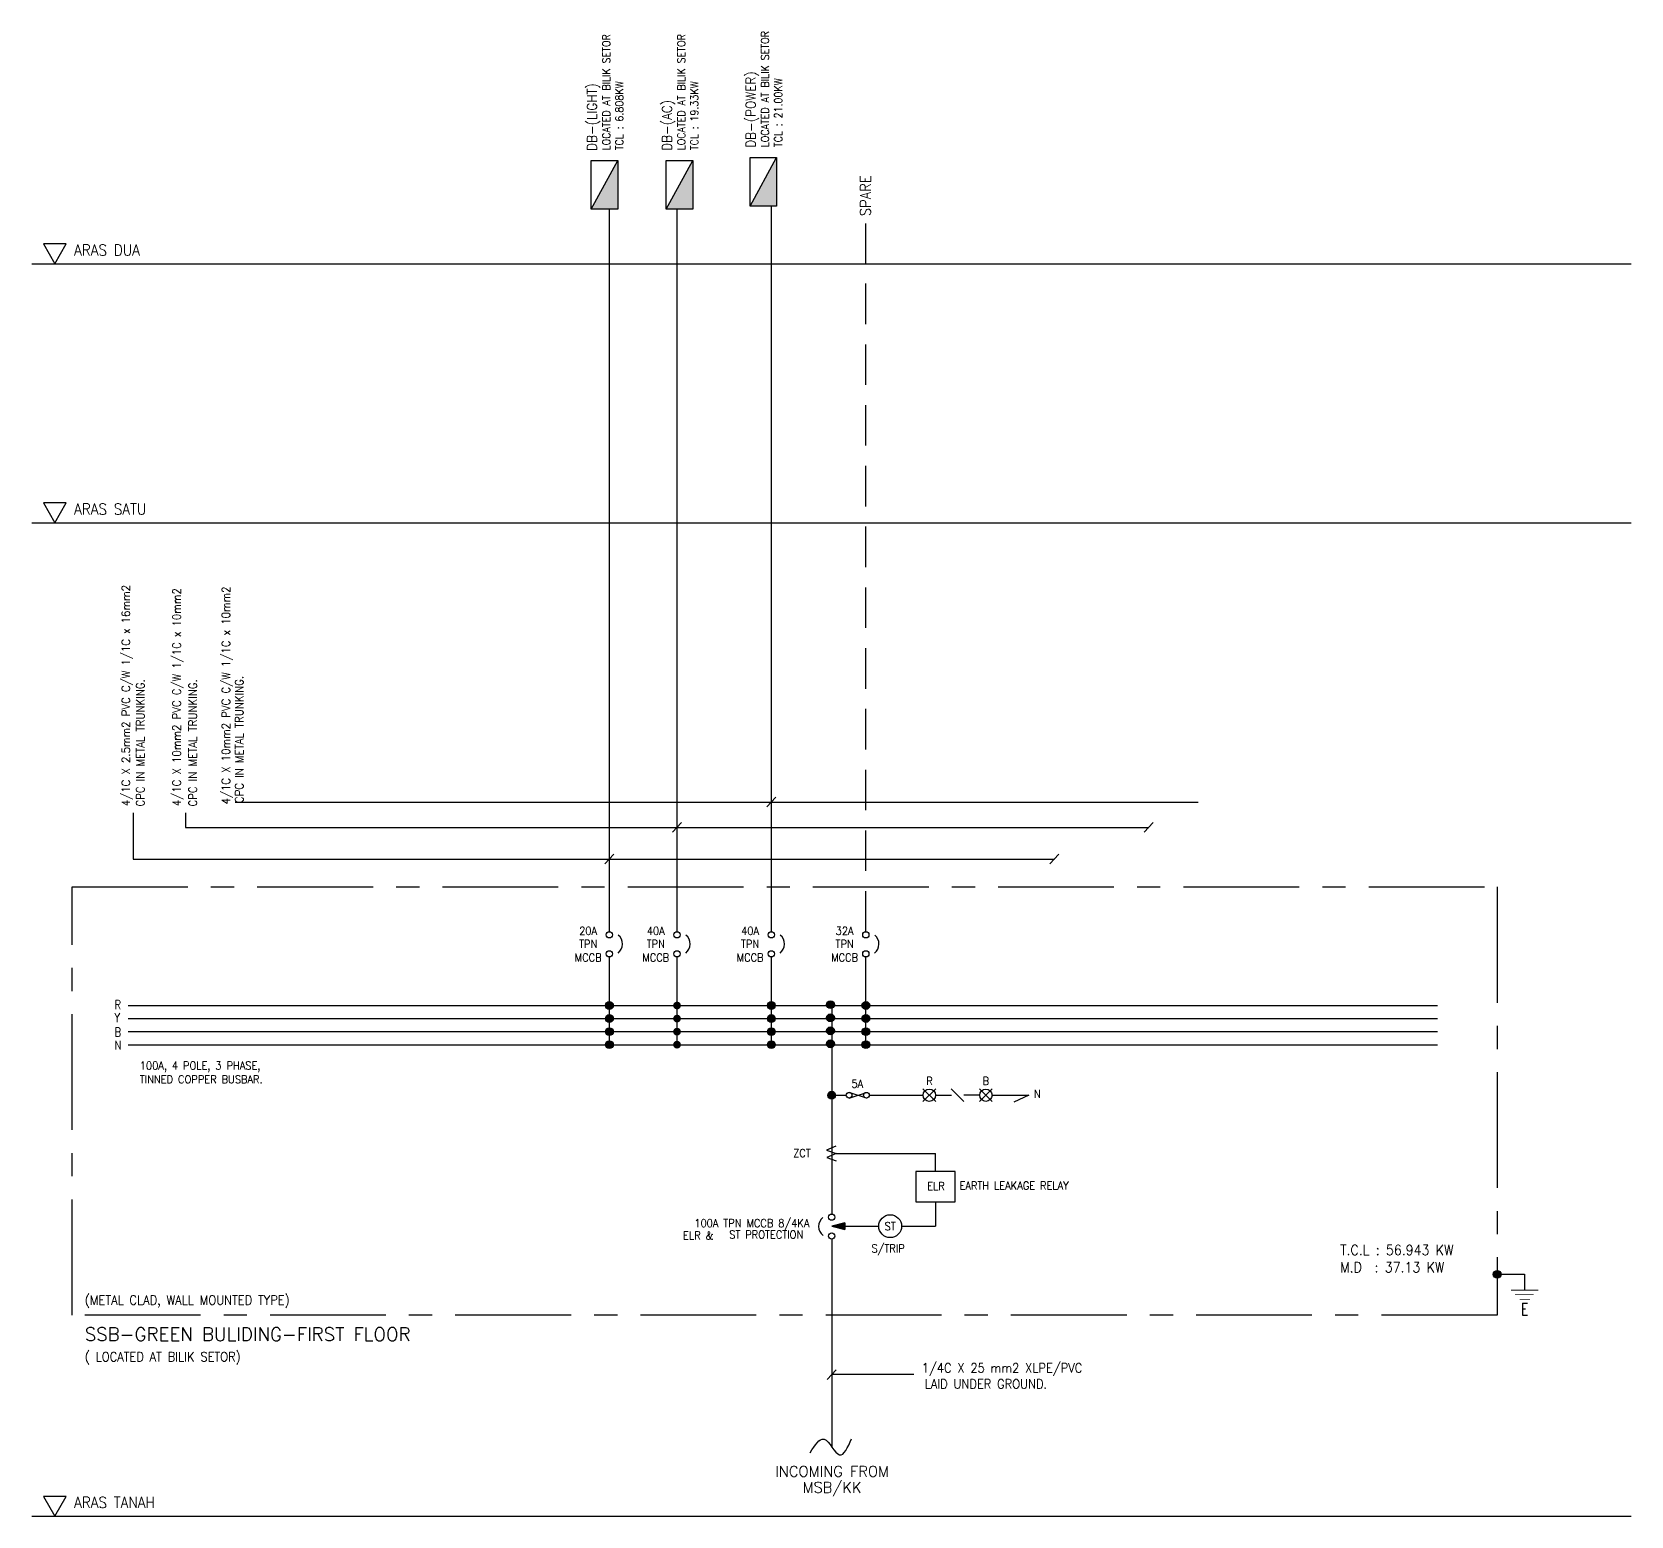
# Model space of a CAD drawing. Header units: inches. Extents: x -86408137 to 595769, y 1041006 to 3160331.
# Drawn here: x 526708 to 595769, y 1092453 to 1156565 of the extents above; entities that cross this region are included whole.
import ezdxf
from ezdxf.enums import TextEntityAlignment as Align

# ---------------------------------------------------------------- set-up
doc = ezdxf.new("R2010")
doc.units = ezdxf.units.IN
doc.header["$MEASUREMENT"] = 0
for name, pattern in [('CENTERX2', [4, 2.5, -0.5, 0.5, -0.5]), ('DASHED', [0.75, 0.5, -0.25]), ('HIDDEN', [0.375, 0.25, -0.125])]:
    doc.linetypes.add(name, pattern=pattern)
for name, color, linetype in [('E-DB', 1, 'Continuous'), ('E-SCHEM', 7, 'Continuous'), ('L4', 5, 'Continuous'), ('SCHEM', 7, 'Continuous'), ('TEL', 3, 'Continuous'), ('TEXT', 2, 'Continuous')]:
    doc.layers.add(name, color=color, linetype=linetype)
doc.styles.add('230', font='ROMANS.SHX', dxfattribs={"height": 230})
doc.styles.add('300', font='ROMANS', dxfattribs={"width": 0.75, "height": 300})
doc.styles.add('400', font='ROMANS.shx', dxfattribs={"width": 0.8, "height": 4})
doc.styles.add('ROMANS', font='ROMANS', dxfattribs={"width": 0.7})

# ---------------------------------------------------------------- blocks, each defined once
blk = doc.blocks.new('E-DB')
at = {"layer": 'E-DB'}
for p, q in [((-440, 480), (440, 480)), ((-440, 480), (440, 0)), ((-440, 0), (-440, 480)), ((440, 480), (440, 0)), ((440, 0), (-440, 0))]:
    blk.add_line(p, q, dxfattribs=at)
at = {"layer": 'E-DB', "color": 7}
blk.add_solid([(-440, 0), (-440, 480), (440, 0)], dxfattribs=at)

msp = doc.modelspace()

# ---------------------------------------------------------------- hatches: boundary and pattern name
at = {"layer": 'E-SCHEM'}
for points in [[(551479, 1114508, 1), (551815, 1114508, 1)], [(554400, 1114508, 1), (554736, 1114508, 1)], [(558473, 1114508, 1), (558810, 1114508, 1)], [(561027, 1114543, 1), (561363, 1114543, 1)], [(562555, 1114508, 1), (562891, 1114508, 1)], [(551479, 1113944, 1), (551815, 1113944, 1)], [(554400, 1113944, 1), (554736, 1113944, 1)], [(558473, 1113944, 1), (558810, 1113944, 1)], [(561027, 1113979, 1), (561363, 1113979, 1)], [(562555, 1113944, 1), (562891, 1113944, 1)], [(551479, 1113379, 1), (551815, 1113379, 1)], [(554400, 1113379, 1), (554736, 1113379, 1)], [(558473, 1113379, 1), (558810, 1113379, 1)], [(561027, 1113414, 1), (561363, 1113414, 1)], [(562555, 1113379, 1), (562891, 1113379, 1)], [(551479, 1112815, 1), (551815, 1112815, 1)], [(554400, 1112815, 1), (554736, 1112815, 1)], [(558473, 1112815, 1), (558810, 1112815, 1)], [(561027, 1112850, 1), (561363, 1112850, 1)], [(562555, 1112815, 1), (562891, 1112815, 1)], [(561079, 1110633, 1), (561416, 1110633, 1)], [(589821, 1102898, 1), (590158, 1102898, 1)]]:
    msp.add_hatch(color=1, dxfattribs=at).paths.add_polyline_path(points)
at = {"layer": 'SCHEM', "linetype": 'Continuous'}
msp.add_hatch(color=256, dxfattribs=at).paths.add_polyline_path([(561816, 1105122), (561248, 1104974), (561816, 1104827)])

# ---------------------------------------------------------------- linework, layer by layer
at = {"layer": 'E-SCHEM', "color": 1, "linetype": 'Continuous'}
for p, q in [((551647, 1117695), (551647, 1148907)), ((554568, 1117695), (554568, 1148910)), ((558642, 1117695), (558642, 1149042)), ((551647, 1112815), (551647, 1116606)), ((554568, 1112815), (554568, 1116606)), ((558642, 1112815), (558642, 1116606)), ((562723, 1112815), (562723, 1116606)), ((561248, 1114508), (561248, 1105500)), ((561248, 1108981), (561248, 1108579)), ((561248, 1104411), (561248, 1095445))]:
    msp.add_line(p, q, dxfattribs=at)
at = {"layer": 'E-SCHEM', "color": 9}
for p, q in [((535480, 1123297), (577078, 1123297)), ((531073, 1122829), (531073, 1120834)), ((533339, 1122829), (533339, 1122200)), ((533339, 1122200), (574937, 1122200)), ((531073, 1120834), (570863, 1120834)), ((564799, 1098566), (561248, 1098566))]:
    msp.add_line(p, q, dxfattribs=at)
at = {"layer": 'E-SCHEM', "color": 4, "linetype": 'Continuous'}
for p, q in [((558839, 1123506), (558444, 1123087)), ((554765, 1122409), (554371, 1121991)), ((575134, 1122409), (574740, 1121991)), ((551844, 1121043), (551450, 1120624)), ((571060, 1121043), (570666, 1120624)), ((530859, 1114508), (587405, 1114508)), ((530859, 1113944), (587405, 1113944)), ((530859, 1113379), (587405, 1113379)), ((530859, 1112815), (587405, 1112815)), ((561445, 1098775), (561051, 1098357))]:
    msp.add_line(p, q, dxfattribs=at)
at = {"layer": 'E-SCHEM'}
for p, q in [((565738, 1110908), (565187, 1110358)), ((565187, 1110908), (565738, 1110358)), ((566409, 1110908), (566960, 1110358)), ((567631, 1110908), (568182, 1110358)), ((568182, 1110908), (567631, 1110358)), ((561425, 1108431), (561025, 1108259)), ((561025, 1108259), (561436, 1108115)), ((561436, 1108115), (561036, 1107943)), ((561036, 1107943), (561447, 1107800))]:
    msp.add_line(p, q, dxfattribs=at)
for centre, radius in [((551647, 1117560), 135), ((554568, 1117560), 135), ((558642, 1117560), 135), ((562723, 1117560), 135), ((551647, 1116741), 135), ((554568, 1116741), 135), ((558642, 1116741), 135), ((562723, 1116741), 135), ((551647, 1114508), 168), ((558642, 1114508), 168), ((561195, 1114543), 168), ((561195, 1114543), 168), ((562723, 1114508), 168), ((551647, 1113944), 168), ((558642, 1113944), 168), ((561195, 1113979), 168), ((561195, 1113979), 168), ((562723, 1113944), 168), ((551647, 1113379), 168), ((558642, 1113379), 168), ((561195, 1113414), 168), ((561195, 1113414), 168), ((562723, 1113379), 168), ((551647, 1112815), 168), ((558642, 1112815), 168), ((561195, 1112850), 168), ((562723, 1112815), 168), ((561248, 1110633), 168), ((561248, 1105366), 135), ((561248, 1104546), 135), ((589989, 1102898), 168)]:
    msp.add_circle(centre, radius, dxfattribs=at)
at = {"layer": 'E-SCHEM', "color": 1, "linetype": 'Continuous'}
for centre, start, end in [((551708, 1117165), 308.52172, 49.94928), ((554629, 1117165), 308.52172, 49.94928), ((558703, 1117165), 308.52172, 49.94928), ((562784, 1117165), 308.52172, 49.94928), ((561187, 1104970), 130.05072, 231.47828)]:
    msp.add_arc(centre, 503, start, end, dxfattribs=at)
at = {"layer": 'E-SCHEM', "color": 1}
msp.add_spline([(560322, 1095187), (560917, 1095773), (561584, 1095097), (562107, 1095791)], degree=3, dxfattribs=at)
at = {"layer": 'L4', "color": 9, "linetype": 'CENTERX2', "ltscale": 2000}
msp.add_lwpolyline([(528439, 1119629), (589989, 1119629), (589989, 1101134), (528439, 1101134)], close=True, dxfattribs=at)
at = {"layer": 'SCHEM', "color": 10, "linetype": 'DASHED', "ltscale": 3500}
msp.add_line((562723, 1117695), (562723, 1148288), dxfattribs=at)
at = {"layer": 'SCHEM'}
for p, q in [((561248, 1110633), (561877, 1110633)), ((562000, 1110510), (562747, 1110756)), ((562747, 1110510), (562000, 1110756)), ((562870, 1110633), (565194, 1110633)), ((565730, 1110633), (566416, 1110633)), ((567639, 1110633), (566953, 1110633)), ((568175, 1110633), (569764, 1110633)), ((569764, 1110633), (569115, 1110338)), ((569764, 1110633), (569115, 1110338)), ((561405, 1108115), (565731, 1108115)), ((565731, 1107340), (565731, 1108115)), ((561816, 1105122), (561248, 1104974)), ((561248, 1104974), (561816, 1104827)), ((561816, 1105122), (561816, 1104827)), ((591171, 1102898), (591171, 1102212))]:
    msp.add_line(p, q, dxfattribs=at)
at = {"layer": 'SCHEM', "linetype": 'HIDDEN'}
for p, q in [((565731, 1106021), (565731, 1104974)), ((561816, 1104974), (563278, 1104974)), ((564269, 1104974), (565731, 1104974))]:
    msp.add_line(p, q, dxfattribs=at)
at = {"layer": 'SCHEM', "color": 7}
msp.add_line((589989, 1102898), (591171, 1102898), dxfattribs=at)
at = {"layer": 'SCHEM', "color": 1, "elevation": 0}
for points in [[(527694, 1146556), (528185, 1147406), (527203, 1147406)], [(527694, 1135367), (528185, 1136217), (527203, 1136217)], [(527694, 1092453), (528185, 1093304), (527203, 1093304)]]:
    msp.add_lwpolyline(points, close=True, dxfattribs=at)
at = {"layer": 'SCHEM'}
msp.add_lwpolyline([(564883, 1107340), (564883, 1106021), (566578, 1106021), (566578, 1107340)], close=True, dxfattribs=at)
at = {"layer": 'SCHEM', "const_width": 34.3}
for points in [[(590579, 1102212), (591764, 1102212)], [(590751, 1102028), (591566, 1102028)], [(590962, 1101803), (591409, 1101803)]]:
    msp.add_lwpolyline(points, dxfattribs=at)
at = {"layer": 'SCHEM'}
for centre, radius in [((562000, 1110633), 123), ((562747, 1110633), 123), ((565462, 1110633), 268), ((567907, 1110633), 268), ((563773, 1104974), 495)]:
    msp.add_circle(centre, radius, dxfattribs=at)
at = {"layer": 'TEL', "color": 8, "linetype": 'Continuous'}
for p, q in [((526708, 1146556, 0), (595769, 1146556, 0)), ((526708, 1135367, 0), (595769, 1135367, 0)), ((526708, 1092453, 0), (595769, 1092453, 0))]:
    msp.add_line(p, q, dxfattribs=at)

# ---------------------------------------------------------------- block references
at = {"layer": 'E-DB', "color": 7, "xscale": 2.392031249939464, "yscale": 2.392031249939464, "zscale": 2.39203125, "rotation": 90}
for p in [(552008, 1149959), (555249, 1149963), (558867, 1150094)]:
    msp.add_blockref('E-DB', p, dxfattribs=at)

# ---------------------------------------------------------------- texts
at = {"layer": 'E-SCHEM', "color": 7, "linetype": 'Continuous', "width": 0.9}
for s, height, style, p in [('LOCATED AT BILIK SETOR', 334.88, '400', (551678, 1151445)), ('LOCATED AT BILIK SETOR', 334.88, '400', (554918, 1151448)), ('LOCATED AT BILIK SETOR', 334.88, '400', (558537, 1151579)), ('TCL : 6.808KW', 334.88, '400', (552244, 1151454)), ('TCL : 19.33KW', 334.88, '400', (555485, 1151457)), ('TCL : 21.00KW', 334.88, '400', (559104, 1151588)), ('4/1C X 2.5mm2 PVC C/W 1/1C x 16mm2 ', 357.96, '230', (530941, 1123120, 0)), ('4/1C X 10mm2 PVC C/W 1/1C x 10mm2 ', 357.96, '230', (533136, 1123120, 0)), ('4/1C X 10mm2 PVC C/W 1/1C x 10mm2 ', 357.96, '230', (535261, 1123194, 0)), ('CPC IN METAL TRUNKING.', 357.96, '230', (531565, 1123104, 0)), ('CPC IN METAL TRUNKING.', 357.96, '230', (533831, 1123104, 0)), ('CPC IN METAL TRUNKING.', 357.96, '230', (535838, 1123251, 0))]:
    msp.add_text(s, height=height, rotation=90, dxfattribs=dict(at, style=style)).set_placement(p)
at = {"layer": 'E-SCHEM', "color": 6, "linetype": 'Continuous', "style": '400', "width": 0.9}
for s, height, p in [('DB-(POWER)', 421, (557961, 1151564)), ('DB-(LIGHT)', 421, (551101, 1151429)), ('DB-(AC)', 421, (554342, 1151433)), ('SPARE', 460.7, (562936, 1148606))]:
    msp.add_text(s, height=height, rotation=90, dxfattribs=at).set_placement(p)
at = {"layer": 'E-SCHEM', "color": 7, "linetype": 'Continuous'}
for s, height, style, width, p in [('ARAS DUA', 478.4, '400', 0.9, (528528, 1146906, 0)), ('ARAS SATU', 478.4, '400', 0.9, (528528, 1135716, 0)), ('R', 386, '300', 0.8, (530273, 1114351)), ('Y', 386, '300', 0.8, (530273, 1113787)), ('B', 386, '300', 0.8, (530273, 1113166)), ('N', 386, '300', 0.8, (530273, 1112601)), ('100A, 4 POLE, 3 PHASE,', 345.51, '230', 0.9, (531364, 1111739)), ('TINNED COPPER BUSBAR.', 345.51, '230', 0.9, (531364, 1111146)), ('5A', 345.5, '230', 0.9, (562100, 1110957)), ('R', 346, '230', 0.9, (565332, 1111075)), ('B', 346, '230', 0.9, (567758, 1111075)), ('N', 346, '230', 0.9, (569984, 1110523)), ('EARTH LEAKAGE RELAY', 345.51, '230', 0.9, (566768, 1106553)), ('S/TRIP', 345.5, '230', 0.9, (562964, 1103841)), ('T.C.L : 56.943 KW', 441.92, '400', 0.9, (583209, 1103725, 0)), ('M.D  : 37.13 KW', 441.92, '400', 0.9, (583209, 1102978, 0)), ('(METAL CLAD, WALL MOUNTED TYPE)', 403.1, '400', 0.9, (528991, 1101581)), ('( LOCATED AT BILIK SETOR)', 403.1, '400', 0.9, (528991, 1099133)), ('1/4C X 25 mm2 XLPE/PVC', 403.1, '230', 0.9, (565137, 1098650)), ('LAID UNDER GROUND.', 403.1, '230', 0.9, (565265, 1097956)), ('ARAS TANAH', 478.4, '400', 0.9, (528528, 1092803, 0))]:
    msp.add_text(s, height=height, dxfattribs=dict(at, style=style, width=width)).set_placement(p)
at = {"layer": 'E-SCHEM', "color": 7, "linetype": 'Continuous', "style": '230', "width": 0.9}
for s, p in [('20A', (550729, 1117562)), ('40A', (553650, 1117562)), ('40A', (557724, 1117562)), ('32A', (561805, 1117562)), ('MCCB', (550729, 1116408)), ('TPN', (550729, 1116994)), ('MCCB', (553650, 1116408)), ('TPN', (553650, 1116994)), ('MCCB', (557724, 1116408)), ('TPN', (557724, 1116994)), ('MCCB', (561805, 1116408)), ('TPN', (561805, 1116994)), ('ELR', (565752, 1106536))]:
    msp.add_text(s, height=345.5, dxfattribs=at).set_placement(p, align=Align.CENTER)
for s, height, p in [('ZCT', 345.5, (560341, 1107958)), ('100A TPN MCCB 8/4KA', 345.51, (560286, 1104933, 0)), ('ELR &', 345.5, (556145, 1104400, 0)), ('ST PROTECTION', 345.51, (560019, 1104438, 0))]:
    msp.add_text(s, height=height, dxfattribs=at).set_placement(p, align=Align.RIGHT)
msp.add_text('ST', height=345.5, dxfattribs=at).set_placement((563773, 1104974), align=Align.MIDDLE_CENTER)
at = {"layer": 'E-SCHEM', "color": 1, "style": 'ROMANS'}
msp.add_text('SSB-GREEN BULIDING-FIRST FLOOR', height=575.85, dxfattribs=at).set_placement((528991, 1100018))
for s, height, p in [('INCOMING FROM', 460.68, (561264, 1094150)), ('MSB/KK', 460.7, (561264, 1093461))]:
    msp.add_text(s, height=height, dxfattribs=at).set_placement(p, align=Align.CENTER)
at = {"layer": 'TEXT', "style": '230', "width": 0.75}
msp.add_text('E', height=509, dxfattribs=at).set_placement((591019, 1101135))

doc.saveas('drawing.dxf')
